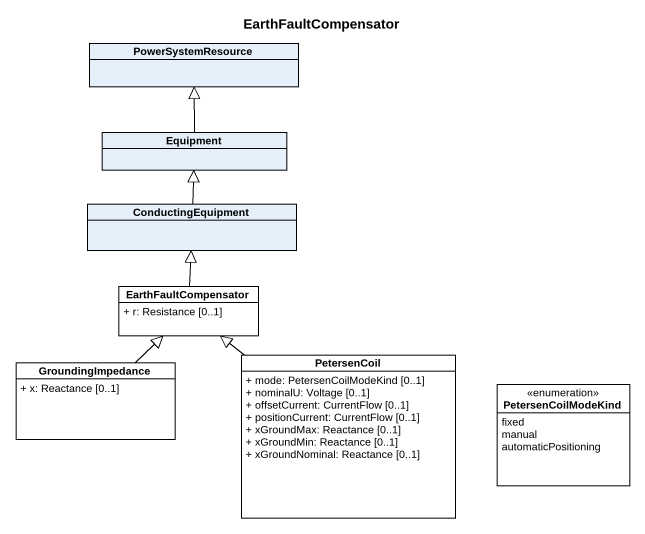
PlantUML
@startuml
title EarthFaultCompensator
hide circle
hide empty members
skinparam classAttributeIconSize 0
class PowerSystemResource
class Equipment
class ConductingEquipment
class EarthFaultCompensator #FFFFFF {
  + r: Resistance [0..1]
}
class GroundingImpedance #FFFFFF {
  + x: Reactance [0..1]
}
class PetersenCoil #FFFFFF {
  + mode: PetersenCoilModeKind [0..1]
  + nominalU: Voltage [0..1]
  + offsetCurrent: CurrentFlow [0..1]
  + positionCurrent: CurrentFlow [0..1]
  + xGroundMax: Reactance [0..1]
  + xGroundMin: Reactance [0..1]
  + xGroundNominal: Reactance [0..1]
}
enum PetersenCoilModeKind #FFFFFF {
  fixed
  manual
  automaticPositioning
}
Equipment -up-|> PowerSystemResource
ConductingEquipment -up-|> Equipment
EarthFaultCompensator -up-|> ConductingEquipment
GroundingImpedance -up-|> EarthFaultCompensator
PetersenCoil -up-|> EarthFaultCompensator
@enduml
